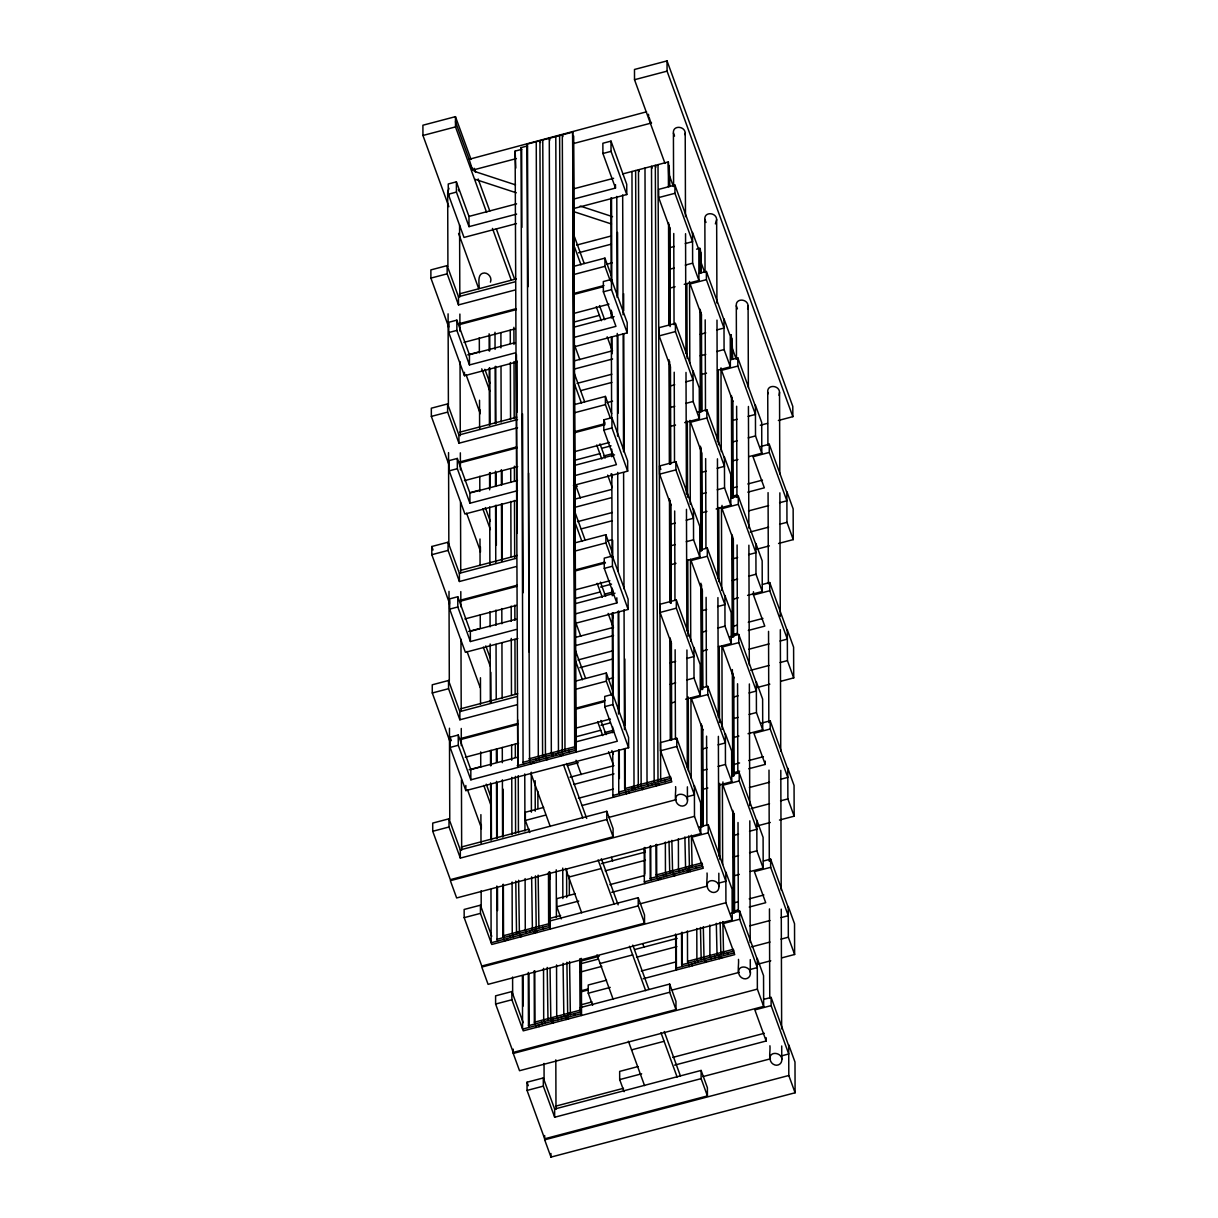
<?xml version="1.0" encoding="UTF-8"?>
<svg xmlns="http://www.w3.org/2000/svg" width="1218" height="1218" viewBox="0 0 1218 1218"><rect width="100%" height="100%" fill="white"/><g stroke="black" fill="none" stroke-linecap="round" stroke-linejoin="round"><path stroke-width="1.5" d="M447.919 266.438L447.676 192.52L448.955 188.272M673.6 186.11L673.417 133.051C672.549 124.906 685.155 125.926 685.216 133.264L685.49 216.652M685.171 134.833L685.216 133.264M675.64 799.937C674.879 790.802 689.236 793.664 687.394 801.718C686.998 804.839 683.572 806.803 680.618 805.859C672.64 803.164 676.386 792.674 675.594 786.63M705.039 272.497L704.857 219.423C703.989 211.293 716.595 212.313 716.656 219.651L716.93 303.038M716.656 219.651L715.377 223.899M707.079 886.308C706.318 877.173 720.675 880.051 718.833 888.105C718.437 891.226 715.012 893.19 712.058 892.246C704.08 889.551 707.825 879.046 707.034 873.001M736.479 358.868L736.296 305.809C735.428 297.679 748.035 298.699 748.096 306.038L748.37 387.522M748.096 306.038L747.624 309.037M738.519 972.695C737.758 963.56 752.115 966.422 750.288 974.476C749.877 977.612 746.451 979.576 743.498 978.617C735.52 975.938 739.265 965.432 738.473 959.388M767.919 445.255L767.736 392.196C766.868 384.051 779.474 385.071 779.535 392.409L779.809 473.909M779.535 392.409L779.063 395.424M769.959 1059.081C769.197 1049.946 783.555 1052.809 781.728 1060.863C781.317 1063.984 777.891 1065.948 774.937 1065.004C766.959 1062.309 770.705 1051.819 769.913 1045.775M516.386 158.584L472.554 170.139L469.143 159.299L646.575 111.797M490.443 282.134C492.255 278.054 488.768 273.06 484.383 272.969C476.68 273.319 479.45 283.657 479.146 288.377M472.554 170.139L472.721 168.388M471.016 159.391L455.456 116.654L422.905 125.226L422.951 135.472L448.879 206.71M778.363 420.484L792.842 416.663L792.796 406.431L667.038 60.9L634.487 69.472L634.517 79.718L664.998 163.425M422.951 135.472L455.502 126.9L455.456 116.654M634.517 79.718L667.068 71.146L667.038 60.9M529.586 760.565L526.907 144.196L572.658 132.138L575.322 748.507L523.07 762.285L523.71 764.006M523.07 762.285L521.03 147.637L527.531 145.916L526.907 144.196M517.665 719.884L517.817 767.447L515.138 151.078L521.654 149.372L521.03 147.637M573.023 143.663L651.569 122.972M516.615 214.109L469.006 226.655L468.976 216.408L456.385 181.847L448.254 183.994L448.285 194.241L464.012 237.434L516.447 223.61M574.317 208.369L626.768 194.545L626.722 184.299L611.01 141.121L602.864 143.252L602.91 153.498L615.486 188.059L573.374 199.158M448.285 194.241L456.43 192.094L456.385 181.847M602.91 153.498L611.04 151.352L611.01 141.121M622.611 173.961L668.347 161.918L669.063 186.476M468.976 216.408L516.569 203.863M573.328 188.912L613.613 178.3M692.54 233.475L674.924 185.09L658.649 189.384L658.679 197.575L670.007 228.679M658.679 197.575L674.955 193.297L674.924 185.09M515.244 289.96L458.486 304.911L458.47 296.72L447.143 265.615L430.868 269.909L430.898 278.1L448.498 326.485M430.898 278.1L447.173 273.822L447.143 265.615M576.601 245.092L611.39 235.927M578.459 252.796L611.406 244.118M459.414 293.873L516.325 278.876M458.47 296.72L515.229 281.769M573.815 266.331L604.935 258.125L611.223 275.405M606.61 264.306L612.106 262.86M668.789 247.924L674.285 246.478M685.247 243.585L692.57 241.666L674.955 193.297M573.845 274.522L604.965 266.316L604.935 258.125M696.544 249.157L699.802 248.289L700.426 250.025L700.502 272.862M515.244 352.885L469.463 364.943L469.432 354.697L456.857 320.151L448.711 322.298L448.757 332.529L464.469 375.723L516.919 361.913M574.774 346.658L627.224 332.849L627.194 322.603L611.466 279.409L603.336 281.556L603.367 291.802L615.943 326.348L573.83 337.447M459.475 323.592L516.158 308.656M574.683 293.233L603.945 285.53M459.521 324.597L516.417 309.6M575.155 294.132L602.697 286.869M668.773 269.467L674.285 268.021M685.292 265.113L692.631 263.179L692.54 232.44L698.827 249.72L698.919 280.46L684.242 284.327M448.757 332.529L456.887 330.398L456.857 320.151M603.367 291.802L611.497 289.656L611.466 279.409M699.132 273.38L706.379 271.477L723.979 319.847M463.967 342.365L515.366 328.814M574.104 313.346L608.985 304.15M669.55 288.194L675.061 286.748M706.379 271.477L706.394 279.668L690.119 283.961L701.446 315.051M574.074 322.024L599.393 315.355M467.727 354.864L478.583 352.002M469.432 354.697L515.199 342.639M573.8 327.2L614.07 316.589M692.996 371.764L675.396 323.394L659.121 327.672L659.151 335.879L670.463 366.968M659.151 335.879L675.427 331.585L675.396 323.394M574.135 360.909L612.578 350.769M700.228 334.311L705.724 332.864M716.686 329.971L724.01 328.053L706.394 279.668M574.15 369.1L612.608 358.975M517.543 427.777L458.958 443.215L458.927 435.009L447.6 403.919L431.324 408.197L431.355 416.404L448.97 464.774M431.355 416.404L447.63 412.11L447.6 403.919M577.058 383.381L611.847 374.215M700.213 355.839L705.724 354.392M716.732 351.5L724.071 349.566L723.979 318.827L730.267 336.107L730.358 366.831L717.524 370.226M580.742 390.613L611.878 382.406M730.572 359.767L737.819 357.864L755.419 406.233M459.871 432.162L516.782 417.165M458.927 435.009L517.513 419.571M574.272 404.62L605.407 396.413L611.695 413.694M700.989 374.581L706.501 373.119M737.819 357.864L737.834 366.055L721.558 370.348L732.886 401.438M607.082 402.61L612.563 401.164M671.088 385.741L674.742 384.781M685.719 381.889L693.027 379.955L675.427 331.585M574.302 412.811L605.422 404.62L605.407 396.413M517.528 490.702L469.92 503.232L469.889 493.001L457.313 458.44L449.183 460.587L449.214 470.833L464.926 514.026L517.376 500.202M574.287 475.736L616.399 464.637L603.823 430.091L603.793 419.845L611.923 417.698L627.651 460.891L627.681 471.138L573.434 485.434M459.932 461.881L516.63 446.945M575.14 431.522L604.402 423.818M459.978 462.901L516.889 447.904M573.785 432.908L604.996 424.686M671.072 407.269L674.742 406.31M685.749 403.402L693.103 401.468L692.996 370.744L699.284 388.009L699.391 418.748L684.699 422.616M449.214 470.833L457.344 468.686L457.313 458.44M603.823 430.091L611.969 427.944L611.923 417.698M697.792 412.156L706.836 409.766L724.436 458.151M464.439 480.653L517.665 466.631M574.561 451.634L609.442 442.454M670.022 426.483L675.518 425.036M706.836 409.766L706.866 417.972L690.591 422.25L701.903 453.355L702.223 550.445M601.905 448.254L611.055 445.849M574.531 460.328L599.85 453.659M733.495 420.21L737.164 419.251M748.126 416.358L755.449 414.424L737.834 366.055M603.763 455.974L612.913 453.553M470.011 492.681L479.039 490.291M469.889 493.001L517.498 480.455M574.257 465.489L614.542 454.877M760.291 425.249L767.523 423.346M733.495 441.738L737.164 440.779M748.172 437.871L755.51 435.937L755.419 405.213L761.707 422.479L761.798 453.218L748.963 456.598M573.739 487.124L577.393 486.165M670.92 505.272L659.608 474.167L659.577 465.976L675.853 461.683L693.453 510.053M760.215 446.625L769.258 444.235L786.858 492.62M659.608 474.167L675.883 469.874L675.853 461.683M574.591 499.197L611.208 489.56M732.429 460.952L737.941 459.506M769.258 444.235L769.274 452.441L752.998 456.72L764.325 487.824L747.837 492.163M700.7 472.599L706.181 471.153M717.158 468.26L724.466 466.342L706.866 417.972M574.622 507.404L611.238 497.751M449.427 603.062L431.811 554.692L431.796 546.501L448.072 542.208L459.384 573.313L459.414 581.504L516.173 566.553M431.811 554.692L448.087 550.399L448.072 542.208M577.515 521.669L612.304 512.504M700.67 494.143L706.181 492.696M717.189 489.788L724.543 487.855L724.436 457.115L730.724 474.396L730.83 505.135L716.138 509.002M733.175 487.824L736.829 486.865M747.822 483.972L762.468 480.105M581.199 528.901L612.334 520.71M733.19 496.015L736.86 495.056M731.044 498.055L738.275 496.152L755.876 544.522M460.343 570.45L517.239 555.469M459.384 573.313L516.143 558.346M574.744 542.908L605.864 534.717L612.152 551.982M701.461 512.869L706.958 511.423M733.662 636.831L733.343 539.787L722.03 508.637L738.306 504.343L738.275 496.152M607.538 540.899L611.192 539.939M669.717 524.516L675.198 523.07M686.176 520.177L693.484 518.259L675.883 469.874M574.759 551.115L605.894 542.908L605.864 534.717M748.476 510.921L768.604 505.622M779.566 502.729L786.889 500.811L769.274 452.441M516.158 629.478L470.392 641.536L470.346 631.289L457.77 596.744L449.64 598.875L449.67 609.122L465.398 652.315L517.833 638.491M575.703 623.251L628.138 609.426L628.107 599.195L612.395 556.002L604.25 558.149L604.28 568.38L616.856 602.94L574.744 614.039M460.404 600.169L517.087 585.234M575.612 569.826L604.859 562.107M460.434 601.19L517.346 586.193M576.084 570.724L605.453 562.975M669.702 546.06L675.198 544.598M686.221 541.706L693.56 539.772L693.453 509.033L699.741 526.313L699.848 557.037L686.998 560.432M449.67 609.122L457.816 606.975L457.77 596.744M604.28 568.38L612.426 566.248L612.395 556.002M750.242 531.992L768.604 527.15M779.611 524.258L786.965 522.324L786.858 491.585L793.146 508.865L793.253 539.604L778.561 543.472M700.061 549.973L707.293 548.07L724.893 596.439M464.895 618.942L516.295 605.407M575.033 589.923L609.898 580.742M670.479 564.787L675.99 563.325M707.293 548.07L707.323 556.261L691.048 560.554L702.36 591.644M600.535 587.03L611.527 584.138M756.53 549.272L769.38 545.877M574.987 598.617L600.307 591.948M732.14 558.986L737.621 557.539M748.598 554.647L755.906 552.728L738.306 504.343M604.219 594.262L613.385 591.841M468.656 631.457L479.511 628.595M470.346 631.289L516.127 619.231M574.713 603.793L614.999 593.181M732.109 580.514L737.621 579.068M748.628 576.175L755.982 574.241L755.876 543.502L762.163 560.782L762.27 591.506L747.578 595.374M693.925 648.357L676.31 599.972L660.034 604.265L660.065 612.456L671.392 643.561M762.483 584.442L769.715 582.539L787.315 630.909M660.065 612.456L676.34 608.178L676.31 599.972M575.048 637.501L613.507 627.361M732.901 599.256L738.397 597.794M748.309 630.452L764.782 626.113L753.47 595.023L769.746 590.73L769.715 582.539M702.984 610.416L706.638 609.457M717.615 606.564L724.923 604.63L707.323 556.261M575.079 645.692L613.522 635.568M516.63 704.841L459.871 719.792L459.841 711.601L448.529 680.497L432.253 684.79L432.283 692.981L449.884 741.366M432.283 692.981L448.559 688.703L448.529 680.497M577.971 659.973L612.761 650.808M702.969 631.944L706.638 630.985M717.661 628.077L724.999 626.143L724.893 595.419L731.181 612.684L731.287 643.424L718.437 646.804M731.805 626.6L737.286 625.154M748.278 622.261L762.925 618.409M579.829 667.677L612.791 658.999M731.82 634.806L737.316 633.345M729.689 636.831L738.732 634.441L756.348 682.826M460.8 708.754L517.696 693.758M459.841 711.601L516.599 696.65M575.201 681.212L606.32 673.006L612.608 690.286M701.918 651.158L707.43 649.712M738.732 634.441L738.763 642.647L722.487 646.925L733.799 678.03M607.995 679.187L613.491 677.756M670.174 662.805L675.655 661.359M686.632 658.481L693.956 656.548L676.34 608.178M575.231 689.403L606.351 681.197L606.32 673.006M748.948 649.224L769.06 643.926M780.038 641.033L787.346 639.1L769.746 590.73M450.097 737.179L458.242 735.033L470.818 769.578L470.848 779.825L617.328 741.229L604.752 706.684L604.722 696.437L612.852 694.29L628.579 737.484L628.61 747.73L465.855 790.604L450.127 747.426L450.097 737.179L451.36 740.635M460.861 738.473L517.543 723.538M576.068 708.115L605.331 700.411M460.906 739.478L517.802 724.497M574.713 709.5L604.082 701.766M670.159 684.349L675.67 682.902M686.678 679.994L694.016 678.061L693.925 647.321L700.213 664.602L700.304 695.341L685.627 699.208M450.127 747.426L458.272 745.279L458.242 735.033M604.752 706.684L612.882 704.537L612.852 694.29M750.714 670.296L769.06 665.454M780.083 662.546L787.422 660.613L787.315 629.889L793.603 647.154L793.71 677.893L780.86 681.273M700.517 688.261L707.749 686.358L725.365 734.728M465.352 757.246L518.594 743.224M575.49 728.227L610.37 719.031M670.935 703.075L674.605 702.101M707.749 686.358L707.78 694.549L691.504 698.843L702.832 729.947M600.992 725.319L610.157 722.913M757.002 687.561L769.837 684.181M575.459 736.92L600.779 730.237M734.424 696.803L738.078 695.828M749.055 692.951L756.363 691.017L738.763 642.647M604.691 732.551L613.842 730.145M469.113 769.746L479.968 766.883M470.818 769.578L518.411 757.033M575.185 742.082L613.628 731.957M528.962 758.829L574.698 746.786L572.658 132.138M517.193 765.726L575.52 750.349L573.465 135.716L576.144 752.085L575.52 750.349M734.408 718.331L738.078 717.372M749.1 714.464L756.439 712.53L756.332 681.791L762.62 699.071L762.727 729.81L748.05 733.678M567.329 765.635L578.322 762.742M694.382 786.645L676.782 738.275L660.506 742.569L660.521 750.76L671.849 781.849L582.128 805.494M761.128 723.218L770.172 720.828L787.787 769.197M660.521 750.76L676.797 746.467L676.782 738.275M570.024 777.236L613.963 765.665M733.358 737.545L738.869 736.098M770.172 720.828L770.202 729.019L753.927 733.312L765.239 764.417L748.765 768.756M701.614 749.192L707.095 747.745M718.072 744.853L725.395 742.934L707.78 694.549M573.708 784.468L613.994 773.856M460.313 849.89L448.985 818.8L432.71 823.094L432.74 831.285L450.34 879.655L613.096 836.766L613.08 828.575L606.792 811.295L460.313 849.89L460.328 858.096L606.808 819.501L606.792 811.295M432.74 831.285L449.016 826.992L448.985 818.8M543.654 807.427L525.339 812.254L525.369 820.445L529.769 832.549M578.443 798.262L613.233 789.097M625.154 748.476L625.291 790.33L624.651 788.609L670.402 776.551L671.027 778.287L618.774 792.05L619.399 793.771M701.598 770.735L707.11 769.274M718.118 766.381L725.456 764.447L725.365 733.708L731.653 750.988L731.744 781.712L718.894 785.108M613.522 797.227L612.898 795.491L671.225 780.129M734.089 764.417L739.585 762.97M748.735 760.55L763.381 756.698M525.369 820.445L545.512 815.146M734.119 772.608L739.615 771.161M731.957 774.648L739.189 772.745L756.804 821.115M461.257 847.043L529.175 829.154M702.375 789.462L707.886 788M734.271 816.319L722.944 785.229L739.219 780.936L739.189 772.745M608.467 817.491L676.127 799.663M687.089 796.77L694.412 794.836L676.797 746.467M749.405 787.513L769.517 782.215M780.494 779.322L787.802 777.404L770.202 729.019M694.488 816.349L450.356 880.675L456.643 897.955L700.776 833.63L700.67 802.906L694.382 785.625L694.488 816.349L700.776 833.63M751.171 808.585L769.517 803.743M780.54 800.85L787.879 798.917L787.772 768.177L794.06 785.458L794.166 816.182L779.49 820.049M699.178 827.037L708.221 824.647L725.821 873.032M708.221 824.647L708.237 832.853L691.961 837.131L703.288 868.236L611.74 892.352M601.464 863.623L645.403 852.037M757.459 825.865L770.309 822.47M568.684 877.112L601.235 868.541M733.053 835.578L738.534 834.132M749.512 831.239L756.835 829.306L739.219 780.936M605.148 870.855L645.433 860.243M491.752 936.277L480.425 905.187L464.149 909.465L464.18 917.656L481.78 966.041L644.535 923.153L644.52 914.962L638.232 897.681L550.338 920.838M464.18 917.656L480.455 913.378L480.425 905.187M575.094 893.814L556.778 898.64L556.809 906.831L561.209 918.92M609.883 884.649L644.672 875.483M656.624 844.363L656.73 876.716L656.106 874.996L701.842 862.938L702.466 864.658L650.214 878.437L650.854 880.157L650.732 845.901M733.038 857.107L738.55 855.66M749.557 852.752L756.896 850.819L756.804 820.095L763.092 837.36L763.184 868.099L750.334 871.479M644.961 883.598L644.337 881.878L702.664 866.5M556.809 906.831L578.778 901.046M763.397 861.035L770.629 859.116L788.244 907.501M549.607 918.433L560.615 915.525M503.354 884.298L503.536 937.586L502.912 935.866L548.648 923.807L548.481 872.423M733.815 875.833L739.326 874.387M497.66 941.027L497.02 939.306L549.288 925.528L549.105 872.255M770.629 859.116L770.659 867.323L754.384 871.601L765.711 902.705L749.222 907.045M549.288 872.195L549.47 927.385L491.143 942.747L490.961 889.46M639.907 903.863L707.567 886.034M718.529 883.157L725.852 881.223L708.237 832.853M638.232 897.681L638.247 905.872L491.767 944.468L480.455 913.378M725.928 902.736L481.795 967.062L488.083 984.342L732.216 920.016L732.109 889.277L725.821 871.997L725.928 902.736L732.216 920.016M734.545 902.705L738.215 901.746M749.192 898.854L763.853 894.986M734.576 910.912L738.245 909.937M730.617 913.424L739.661 911.034L757.261 959.403M580.819 961.124L599.18 956.282M739.661 911.034L739.676 919.225L723.401 923.518L734.728 954.623L643.18 978.739M579.798 963.986L598.114 959.16M634.73 949.522L676.843 938.423M600.124 963.499L632.675 954.912M749.862 925.817L769.989 920.504M780.951 917.626L788.274 915.692L770.659 867.323M579.829 972.192L601.799 966.392M636.588 957.226L676.873 946.614M523.192 1022.663L511.864 991.559L495.589 995.852L495.619 1004.043L513.235 1052.413L675.975 1009.539L675.96 1001.333L669.672 984.068L579.951 1007.697M495.619 1004.043L511.895 999.75L511.864 991.559M606.534 980.185L588.218 985.012L588.248 993.218L592.648 1005.307M641.323 971.02L676.112 961.855M688.17 963.103L687.546 961.367L733.282 949.309L733.906 951.045L681.654 964.808L682.293 966.544L682.171 932.288M580.788 990.873L588.096 988.94M580.925 991.863L588.264 989.914M751.628 946.873L769.989 942.047M780.997 939.139L788.335 937.205L788.244 906.466L794.532 923.746L794.623 954.486L781.773 957.866M676.294 935.729L676.401 969.985L675.777 968.249L734.104 952.887M588.248 993.218L610.218 987.417M581.047 1004.82L592.055 1001.912M534.793 970.685L534.976 1023.973L534.352 1022.237L580.088 1010.194L579.92 958.81M757.916 964.154L770.766 960.774M528.916 974.126L529.099 1027.413L528.46 1025.678L580.727 1011.914L580.544 958.627M580.727 958.581L580.91 1013.757L522.583 1029.119L522.415 975.846M671.346 990.249L739.006 972.421M749.968 969.528L757.291 967.61L739.676 919.225M669.672 984.068L669.687 992.259L523.222 1030.854L511.895 999.75M513.235 1053.448L757.368 989.123L757.261 958.383L763.549 975.664L763.656 1006.388L519.523 1070.713L513.235 1053.448L513.22 1049.14M763.869 999.323L771.101 997.42L788.701 1045.79M771.101 997.42L771.116 1005.611L754.856 1009.905L766.168 1040.994L674.62 1065.126M631.563 1049.87L664.115 1041.299M701.111 1070.439L707.399 1087.72L707.414 1095.911L544.674 1138.8L527.059 1090.43L527.029 1082.223L543.304 1077.945L554.632 1109.035L554.662 1117.241L701.126 1078.646L701.111 1070.439L554.632 1109.035M527.059 1090.43L543.335 1086.136L543.304 1077.945M637.973 1066.572L619.658 1071.398L619.688 1079.59L624.088 1091.693M672.762 1057.407L764.31 1033.29M619.688 1079.59L641.658 1073.804M555.575 1106.188L623.494 1088.298M702.786 1076.636L770.446 1058.807M781.408 1055.915L788.731 1053.981L771.116 1005.611M544.674 1139.82L788.807 1075.494L788.701 1044.77L794.989 1062.035L795.095 1092.774L550.962 1157.1L544.674 1139.82L544.659 1135.526M474.183 171.312L515.519 184.862M580.194 206.07L612.532 216.667M474.959 179.259L516.28 192.794M573.769 211.643L611.497 224.005M674.528 136.081L673.417 133.051M705.968 222.468L704.857 219.423M737.408 308.854L736.296 305.809M458.364 189.703L459.11 191.18M448.787 195.565L447.676 192.52M650.473 121.313L650.914 122.226M667.068 71.146L792.842 416.663M732.048 338.254L732.734 359.005M669.535 175.894L673.417 186.582M700.639 261.383L704.537 272.071M732.414 348.668L736.296 359.34M692.631 263.179L698.919 280.46M724.071 349.566L730.358 366.831M755.51 435.937L761.798 453.218M786.965 522.324L793.253 539.604M655.969 167.064L655.33 165.343L658.009 781.712M652.117 168.084L651.493 166.348L654.173 782.717M639.1 171.51L638.476 169.789L641.155 786.158M611.04 151.352L626.768 194.545M693.103 401.468L699.391 418.748M724.543 487.855L730.83 505.135M755.982 574.241L762.27 591.506M787.422 660.613L793.71 677.893M562.929 136.599L562.305 134.863L564.985 751.232M604.965 266.316L610.005 280.14M611.497 289.656L627.224 332.849M549.912 140.024L549.288 138.304L551.328 752.937L552.591 756.393L552.576 752.587M693.56 539.772L699.848 557.037M724.999 626.143L731.287 643.424M756.439 712.53L762.727 729.81M787.879 798.917L794.166 816.182M659.577 465.976L660.841 469.432M540.548 142.491L539.924 140.77L542.604 757.139M574.531 236.901L584.198 263.469M599.515 305.566L604.676 319.74M574.561 247.147L581.001 264.854M596.241 306.723L601.342 320.715M607.188 336.807L611.756 349.322M515.138 151.078L515.823 168.038M605.422 404.62L610.462 418.429M611.969 427.944L627.681 471.138M603.793 419.845L605.057 423.301M574.637 345.379L579.844 359.675M694.016 678.061L700.304 695.341M725.456 764.447L731.744 781.712M756.896 850.819L763.184 868.099M788.335 937.205L794.623 954.486M574.348 373.424L584.655 401.773M599.972 443.854L605.133 458.029M610.934 473.969L612.228 477.517M574.378 383.67L581.473 403.158M596.713 445.012L601.799 459.019M607.66 475.096L612.212 487.611M474.259 168.297L475.553 171.86M478.156 178.985L489.819 211.049M496.305 228.862L514.453 278.724M455.471 121.77L469.143 159.299M455.502 126.9L486.606 212.389M492.453 228.421L511.24 280.064M605.894 542.908L610.918 556.733M612.426 566.248L628.138 609.426M575.109 483.683L580.316 497.979M757.368 989.123L763.656 1006.388M788.807 1075.494L795.095 1092.774M574.15 509.946L585.127 540.061M600.444 582.143L605.605 596.318M612.045 614.039L613.339 617.587M456.43 192.094L469.006 226.655M574.196 520.193L581.93 541.447M597.17 583.315L602.255 597.307M608.117 613.4L613.324 627.696M664.526 779.992L665.15 781.728M695.965 866.379L696.589 868.099M727.405 952.765L728.029 954.486M660.689 781.012L658.009 164.643M692.129 867.383L691.398 835.213M723.568 953.77L722.837 921.6M458.592 233.43L478.689 288.636M689.449 868.099L688.718 835.913M720.889 954.47L720.158 922.3M658.192 783.555L658.831 785.29M689.632 869.941L690.271 871.662M721.071 956.313L721.711 958.048M655.817 784.179L656.441 785.915M687.256 870.565L687.881 872.301L687.865 868.495M718.696 956.952L719.32 958.673L719.305 954.866M685.612 869.104L684.881 836.933M717.052 955.491L716.321 923.305M651.508 783.433L652.132 785.153M682.948 869.804L683.572 871.54M714.387 956.191L715.012 957.911M648.296 786.173L647.032 782.717L644.992 168.069M679.735 872.545L678.472 869.089L678.38 838.639M711.175 958.931L709.911 955.475L709.82 925.025M606.351 681.197L611.375 695.021M612.882 704.537L628.61 747.73M642.799 787.62L643.424 789.34M674.239 873.991L674.863 875.727M705.679 960.378L706.303 962.113M641.779 787.879L642.404 789.614M672.595 872.53L671.864 840.359M673.219 874.265L673.859 875.986M704.034 958.916L703.304 926.746M704.659 960.652L705.298 962.372M638.308 786.904L635.629 170.535M669.748 873.291L669.017 841.105M701.187 959.662L700.457 927.492M484.871 369.282L489.91 383.107M575.566 621.972L580.773 636.268M635.278 789.599L634.015 786.143L631.959 171.494M666.718 875.986L665.454 872.53L665.348 842.08M698.158 962.357L696.894 958.901L696.787 928.451M447.173 273.822L458.486 304.911M481.749 368.841L489.925 391.298M631.792 788.625L632.431 790.345L632.416 786.539M663.231 874.996L663.871 876.732M694.671 961.383L695.311 963.103M628.762 791.319L629.386 793.04M660.202 877.691L660.826 879.426M691.641 964.077L692.266 965.798M575.261 650.001L585.584 678.365M600.9 720.447L606.062 734.621M611.862 750.562L613.156 754.109M625.915 792.065L626.539 793.786M657.355 878.437L657.979 880.172M688.794 964.823L689.418 966.559M456.887 330.398L469.463 364.943M575.292 660.247L582.387 679.751M597.627 721.604L602.727 735.611M608.574 751.689L613.126 764.204M643.926 848.794L645.22 852.372M675.366 935.18L676.66 938.743M466.113 374.855L479.938 412.856M606.808 819.501L613.096 836.766M638.247 905.872L644.535 923.153M669.687 992.259L675.975 1009.539M701.126 1078.646L707.414 1095.911M574.698 746.786L575.322 748.507M485.327 507.571L490.367 521.395M576.023 760.26L581.23 774.557M611.375 857.365L612.669 860.943M642.815 943.752L644.109 947.33M447.63 412.11L458.958 443.215M482.846 508.865L490.397 529.586M568.821 750.227L569.445 751.948M566.69 763.488L586.695 818.42M601.357 858.736L618.135 904.807M632.797 945.122L648.92 989.412M664.236 1031.494L680.36 1075.799M562.305 751.948L559.625 135.579M562.488 753.79L563.127 755.51M457.344 468.686L469.92 503.232M560.113 754.414L560.737 756.15M563.508 764.874L582.859 818.039M598.084 859.893L614.237 904.274M629.523 946.279L645.677 990.66M660.963 1032.666L677.117 1077.047M558.468 752.952L555.789 136.583M555.804 753.653L556.428 755.388M466.57 513.143L480.41 551.16M547.095 757.84L547.719 759.575M545.451 756.378L542.771 140.009M546.075 758.114L546.699 759.834M539.574 759.834L538.31 756.378L536.255 141.73M536.087 758.844L536.727 760.58M533.058 761.539L533.682 763.275M530.211 762.285L530.835 764.021M485.799 645.875L490.199 657.964M530.957 773.46L550.247 826.474M565.533 868.48L581.686 912.861M596.972 954.851L613.126 999.232M628.412 1041.238L644.566 1085.619M448.087 550.399L459.414 581.504M483.302 647.154L490.23 666.155M457.816 606.975L470.392 641.536M431.796 546.501L433.045 549.957M467.027 651.447L480.242 687.713M548.648 923.807L549.288 925.528M580.088 1010.194L580.727 1011.914M549.47 927.385L550.094 929.106L549.912 872.012M580.91 1013.757L581.534 1015.492L581.351 958.399M542.771 927.248L543.395 928.969M574.211 1013.635L574.835 1015.355M538.935 928.253L538.128 875.148M570.374 1014.64L569.567 961.535M486.256 784.164L491.28 797.988M536.255 928.969L535.463 875.864M567.695 1015.34L566.903 962.235M448.559 688.703L459.871 719.792M483.774 785.443L491.311 806.179M536.453 930.811L537.077 932.531M567.893 1017.182L568.517 1018.918M534.063 931.435L534.687 933.171L534.687 929.364M565.502 1017.822L566.126 1019.542L566.126 1015.736M532.418 929.973L531.627 876.869M563.858 1016.36L563.066 963.255M529.754 930.674L530.378 932.409M561.193 1017.06L561.818 1018.781M458.272 745.279L470.848 779.825M526.541 933.414L525.278 929.958L525.11 878.589M557.981 1019.801L556.717 1016.345L556.55 964.96M521.045 934.861L521.669 936.596M552.485 1021.247L553.109 1022.983L553.094 1019.177M467.499 789.736L481.323 827.738M519.401 933.399L518.609 880.294M520.025 935.135L520.665 936.855M550.841 1019.786L550.049 968.584M551.465 1021.521L552.104 1023.242L552.089 1019.436M516.554 934.16L515.762 881.056M547.993 1020.532L547.202 967.427M513.524 936.855L512.26 933.399L512.093 882.015M544.964 1023.227L543.7 1019.77L543.533 968.401M510.053 935.866L510.677 937.601M541.492 1022.252L542.117 1023.973M507.008 938.56L507.647 940.296M538.447 1024.947L539.087 1026.667M504.161 939.306L504.8 941.042M535.6 1025.693L536.24 1027.429M449.016 826.992L460.328 858.096M543.335 1086.136L554.662 1117.241M527.029 1082.223L528.292 1085.68M650.001 120.11L649.087 117.202M471.884 169.393L471.214 166.47M767.736 392.196L768.101 393.764M648.418 114.294L648.707 115.695M779.87 492.848L780.281 616.384M780.327 629.691L780.738 751.339M780.799 770.355L781.195 890.114M781.256 909.13L781.651 1028.89M781.712 1045.988L781.758 1059.295M768.071 492.635L768.375 583.833M768.543 631.366L768.832 722.609M769 770.126L769.304 861.37M769.456 908.902L769.761 998.242M765.239 761.128L765.239 764.417M766.152 1037.721L766.168 1040.994M753.455 591.735L753.47 595.023M748.431 406.477L748.842 528.094M748.887 545.207L749.298 664.967M749.359 683.968L749.755 805.631M749.816 820.841L750.212 942.504M750.273 959.617L750.318 972.923M736.631 406.249L736.936 497.462M737.088 544.979L737.392 634.319M737.56 683.755L737.849 773.095M738.017 822.515L738.321 911.871M732.886 400.874L733.206 497.918M733.799 676.797L734.134 775.744M734.256 813.807L734.591 912.754M731.942 359.234L731.242 334.676L731.318 359.417M732.064 397.296L732.399 498.147M732.536 536.209L732.871 637.06M732.992 673.219L733.327 775.973M733.449 812.132L733.784 912.982M731.439 395.576L731.774 498.329M731.896 534.489L732.246 637.242M732.353 669.596L732.703 776.155M732.825 810.412L733.16 913.165M722.015 505.363L722.03 508.637M722.929 781.941L722.944 785.229M720.995 367.851L721.269 451.574M721.452 506.764L721.726 590.486M721.909 645.677L722.198 729.399M722.381 784.59L722.639 864.506M718.316 370.455L718.574 444.677M718.772 507.464L719.031 581.686M719.244 646.377L719.503 722.502M719.701 783.387L719.96 859.512M716.991 320.09L717.402 441.708M717.448 458.821L717.844 578.58M717.92 597.596L718.316 717.356M718.376 736.357L718.772 856.117M718.833 873.23L718.879 886.537M705.192 319.862L705.496 411.075M705.648 458.592L705.953 547.948M706.12 597.368L706.41 686.708M706.577 736.144L706.882 825.484M701.294 272.619L700.609 251.867L700.685 272.802M701.446 314.488L701.766 411.532M702.36 590.41L702.695 689.358M702.816 729.323L703.151 826.367M701.461 372.997L701.583 411.06M701.918 511.91L702.01 536.651M702.375 648.92L702.497 686.982M702.847 787.833L702.969 825.895M700.807 312.767L701.142 411.714M701.279 451.665L701.598 550.627M701.735 588.675L702.07 689.54M702.192 727.588L702.527 826.55M700.624 310.91L700.959 411.775M701.081 447.919L701.431 550.688M701.538 584.929L701.888 689.601M702.01 725.745L702.344 826.611M699.802 248.289L699.878 273.03M700 309.189L700.335 411.943M700.457 446.199L700.807 550.856M700.913 583.209L701.264 687.865M701.385 724.025L701.72 826.778M689.54 281.465L689.814 363.299M690.012 420.377L690.286 504.115M690.469 559.29L690.743 641.125M690.941 698.203L691.2 778.135M686.876 284.068L687.135 358.29M687.333 421.078L687.591 497.203M687.805 559.991L688.048 636.116M688.261 697L688.505 771.222M685.551 233.719L685.947 353.433M686.008 372.434L686.419 494.097M686.465 509.307L686.876 630.97M686.937 649.986L687.333 767.842M687.394 786.843L687.439 800.15M687.439 930.917L687.546 961.367M681.547 932.47L681.654 964.808M673.752 233.491L674.056 324.688M674.209 372.221L674.513 461.561M674.681 510.981L674.97 600.337M675.137 649.757L675.442 739.098M675.655 934.008L675.777 968.249M669.854 186.247L669.169 165.481L669.245 186.415M670.007 228.101L670.144 326.576M670.463 367.014L670.783 464.073M670.92 504.024L671.255 602.986M671.377 642.937L671.712 739.996M669.367 226.381L669.702 325.328M669.839 365.293L670.159 464.241M670.296 502.303L670.631 603.154M670.753 641.216L671.088 740.163M669.184 224.538L669.519 325.389M669.641 361.548L669.991 464.302M670.113 500.461L670.448 603.214M670.57 639.374L670.905 740.224M668.347 161.918L668.438 186.643M668.56 222.803L668.895 325.556M669.017 359.812L669.352 462.566M669.474 498.725L669.824 601.479M669.946 637.638L670.281 740.392M656 844.546L656.106 874.996M650.107 846.084L650.214 878.437M644.84 847.454L644.931 874.082M644.215 847.621L644.337 881.878M623.631 293.675L623.692 310.803M623.768 333.641L624.149 449.716M624.849 659.029L625.078 725.639M622.672 194.895L623.083 314.777M623.144 333.808L623.54 451.787M623.601 472.721L623.997 588.796M624.058 609.731L624.469 729.612M624.529 748.644L624.651 788.609M617.541 232.425L617.739 295.213M617.876 335.178L618.135 413.191M618.79 611.101L619.125 710.048M619.262 750.014L619.353 778.561M616.795 196.433L617.13 297.299M617.252 333.443L617.587 436.211M617.709 472.356L618.044 571.318M618.181 611.269L618.516 714.037M618.637 750.181L618.774 792.05M615.471 184.634L615.486 188.059M616.841 597.81L616.856 602.94M611.527 197.803L611.801 281.525M611.908 311.975L611.923 317.685M611.984 336.716L612.045 353.844M612.669 540.32L612.73 557.448M612.837 589.801L612.852 595.511M612.913 612.639L613.187 694.458M610.903 197.986L611.177 281.708M611.284 310.255L611.299 317.868M611.36 336.884L611.634 418.718M611.74 449.168L611.771 456.78M611.817 473.893L612.106 557.631M612.197 588.081L612.228 595.693M612.289 612.806L612.563 696.544M612.669 726.994L612.684 732.703M612.745 751.719L612.898 795.491M569.293 875.909L569.354 894.925M566.598 868.997L566.69 897.544M562.746 868.099L562.853 898.549M556.23 869.819L556.398 917.398M555.819 1059.843L555.987 1109.278M550.947 1153.492L550.962 1157.1M549.729 873.443L549.744 879.152M544.035 1063.421L544.096 1080.533M537.854 791.426L537.914 808.554M535.144 780.708L535.25 811.158M534.184 970.868L534.352 1022.237M531.276 772.212L531.413 812.162M527.531 145.916L528.003 286.732M528.627 473.223L529.221 652.102M528.292 972.406L528.46 1025.678M524.76 773.917L524.958 831.011M521.654 149.372L521.913 227.385M522.537 413.876L523.131 592.74M523.024 975.664L523.131 1006.114M516.874 360.802L517.041 412.186M518.152 743.284L518.198 758.51M518.259 775.638L518.442 832.731M516.447 354.514L517.041 533.393M513.905 327.307L513.966 344.42M514.026 361.548L514.209 418.642M514.377 466.22L514.422 481.445M514.483 500.461L514.681 557.555M514.833 605.133L514.894 620.343M514.955 639.374L515.138 694.564M515.305 744.046L515.351 757.352M515.412 776.384L515.595 833.477M512.595 977.049L512.656 994.162M510.251 330.169L510.296 343.491M510.357 362.522L510.555 419.601M510.723 469.082L510.753 482.404M510.829 501.435L511.012 556.611M511.179 606.092L511.225 621.317M511.286 638.445L511.469 695.524M511.636 745.005L511.682 760.23M511.743 777.358L511.941 834.437M501.983 471.366L502.029 484.688M502.09 503.719L502.288 560.813M503.049 789.157L503.201 836.736M500.902 332.636L500.948 347.861M501.009 366.892L501.192 422.067M501.359 469.646L501.405 484.871M501.466 503.902L501.664 560.98M501.816 608.558L501.862 623.783M501.938 642.815L502.12 697.99M502.288 747.471L502.334 762.696M502.395 779.825L502.577 836.903M502.745 884.481L502.912 935.866M495.741 366.344L495.924 423.438M496.091 472.919L496.137 486.226M496.198 505.257L496.335 545.222M497.02 748.842L497.066 762.148M497.127 783.083L497.309 838.273M497.477 887.755L497.553 910.577M495.01 332.27L495.056 349.399M495.117 366.527L495.315 423.605M495.467 471.183L495.513 486.408M495.574 505.44L495.772 562.518M495.924 610.096L495.985 625.321M496.046 644.352L496.228 699.528M496.396 749.009L496.442 762.331M496.502 781.362L496.685 838.441M496.853 886.019L497.02 939.306M489.743 335.544L489.788 350.769M489.849 367.897L490.047 424.975M490.199 472.554L490.245 485.875M490.869 672.351L490.976 702.801M491.128 750.379L491.174 765.604M491.235 784.62L491.433 839.811M489.118 333.808L489.179 350.936M489.225 368.064L489.423 425.158M489.575 472.721L489.636 489.849M489.697 506.977L489.88 564.071M490.047 611.634L490.093 626.859M490.154 643.987L490.352 702.984M490.504 750.547L490.549 765.772M490.61 782.9L490.808 839.994M479.938 409.583L479.953 413.892M480.394 546.76L480.41 552.18M481.308 824.464L481.323 828.773M479.313 337.66L479.359 352.824M479.527 400.22L479.618 428.736M479.77 476.253L479.831 491.463M479.983 538.995L480.075 565.609M480.242 615.029L480.288 628.336M480.455 677.756L480.531 704.369M480.699 751.902L480.745 767.096M480.897 814.629L481.003 843.145M481.156 890.663L481.201 905.872M464.454 372.312L464.469 375.723M465.839 785.488L465.855 790.604M459.582 224.965L459.825 296.979M459.886 314.061L459.932 331.174M460.039 361.579L460.282 435.724M460.343 452.837L460.404 469.935M460.511 502.258L460.739 572.597M460.8 591.598L460.861 606.808M460.967 639.13L461.211 711.358M461.257 728.471L461.317 745.583M461.439 779.794L461.668 850.134M448.498 323.196L448.513 327.505M449.412 600.474L449.427 604.098M449.868 736.966L449.884 742.386M448.087 313.833L448.391 405.076M448.544 452.609L448.848 545.755M449 591.369L449.305 680.725M449.457 728.242L449.762 819.486"/></g></svg>
